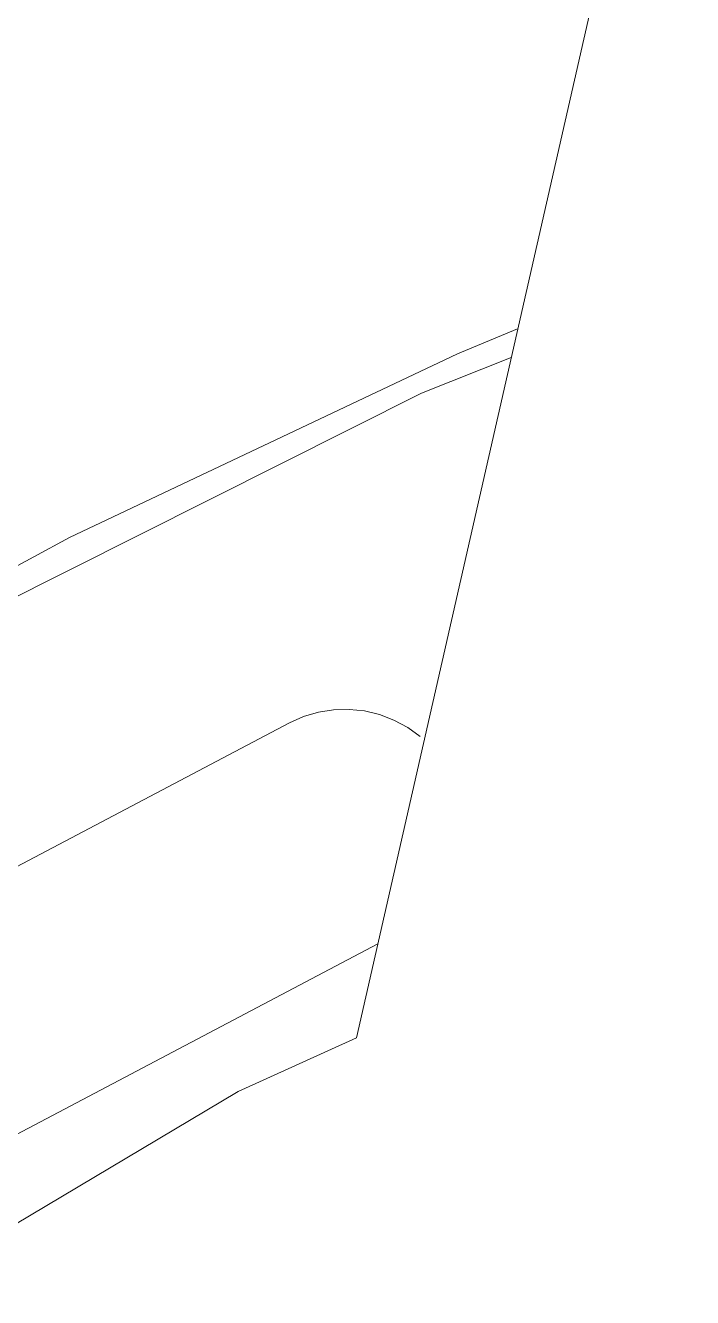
# Model space of a CAD drawing. Header units: inches. Extents: x -827 to 154, y -802 to 207.
# Drawn here: x -510.386 to -509.872, y -203.749 to -202.768 of the extents above; entities that cross this region are included whole.
import ezdxf

# ---------------------------------------------------------------- set-up
doc = ezdxf.new("R2010")
doc.units = ezdxf.units.IN
doc.header["$MEASUREMENT"] = 0
doc.layers.add('Layer0', color=7, linetype='Continuous', lineweight=9)
doc.layers.add('Miter_Saw_Station_skp', color=8, linetype='Continuous', lineweight=9)

# ---------------------------------------------------------------- blocks, each defined once
blk = doc.blocks.new('Miter_Saw_Station_skp_115-402555-Level 1')
at = {"layer": 'Layer0'}
for p, q in [((9.326, 10.8654), (9.9405, 11.2314)), ((9.9405, 11.2314), (9.326, 10.8654)), ((9.2276, 10.8208), (9.326, 10.8654)), ((9.326, 10.8654), (9.2276, 10.8208)), ((8.9483, 9.592), (9.2276, 10.8208)), ((8.9483, 9.592), (9.2276, 10.8208))]:
    blk.add_line(p, q, dxfattribs=at)
blk = doc.blocks.new('Miter_Saw_Station_skp_112-402552-Level 1')
blk.add_blockref('Miter_Saw_Station_skp_115-402555-Level 1', (0, 2.5809))
blk = doc.blocks.new('Miter_Saw_Station_skp_111-402551-Level 1')
at = {"layer": 'Layer0'}
for p, q in [((11.3297, 2.6132), (11.6437, 2.7829)), ((11.3297, 2.6132), (11.6437, 2.7829)), ((11.0072, 2.4603), (11.3297, 2.6132)), ((11.0072, 2.4603), (11.3297, 2.6132)), ((10.9572, 2.4397), (11.0072, 2.4603)), ((10.9572, 2.4397), (11.0072, 2.4603))]:
    blk.add_line(p, q, dxfattribs=at)
blk = doc.blocks.new('Miter_Saw_Station_skp_86-402526-Level 1')
blk.add_blockref('Miter_Saw_Station_skp_111-402551-Level 1', (0, 0))
blk = doc.blocks.new('Miter_Saw_Station_skp_85-402525-Level 1')
at = {"layer": 'Layer0'}
for p, q in [((16.3506, 2.9635), (16.8547, 3.2294)), ((16.8547, 3.2294), (16.3506, 2.9635)), ((16.4242, 2.7798), (16.9465, 3.0553)), ((16.4242, 2.7798), (16.9465, 3.0553)), ((16.3154, 2.7911), (16.3258, 2.7835)), ((16.3154, 2.7911), (16.3258, 2.7835)), ((16.3258, 2.7835), (16.3372, 2.7774)), ((16.3258, 2.7835), (16.3372, 2.7774)), ((16.3144, 2.5055), (16.8456, 2.7723)), ((16.8456, 2.7723), (16.3144, 2.5055)), ((16.3372, 2.7774), (16.3492, 2.7728)), ((16.3372, 2.7774), (16.3492, 2.7728)), ((16.3492, 2.7728), (16.3617, 2.7698)), ((16.3492, 2.7728), (16.3617, 2.7698)), ((16.4001, 2.7709), (16.4124, 2.7745)), ((16.4124, 2.7745), (16.4001, 2.7709)), ((16.4001, 2.7709), (16.4124, 2.7745)), ((16.4001, 2.7709), (16.4124, 2.7745)), ((16.4124, 2.7745), (16.4242, 2.7798)), ((16.4124, 2.7745), (16.4242, 2.7798)), ((16.3617, 2.7698), (16.3745, 2.7685)), ((16.3617, 2.7698), (16.3745, 2.7685)), ((16.3745, 2.7685), (16.3874, 2.7688)), ((16.3745, 2.7685), (16.3874, 2.7688)), ((16.3874, 2.7688), (16.4001, 2.7709)), ((16.4001, 2.7709), (16.3874, 2.7688)), ((16.3874, 2.7688), (16.4001, 2.7709)), ((16.3874, 2.7688), (16.4001, 2.7709)), ((16.2397, 2.4758), (16.3144, 2.5055)), ((16.2397, 2.4758), (16.3144, 2.5055))]:
    blk.add_line(p, q, dxfattribs=at)
blk = doc.blocks.new('Miter_Saw_Station_skp_24-402464-Level 1')
at = {"rotation": 90.00000000000001}
for name, p in [('Miter_Saw_Station_skp_85-402525-Level 1', (25.3046, 0.0713)), ('Miter_Saw_Station_skp_86-402526-Level 1', (25.2921, 5.3485)), ('Miter_Saw_Station_skp_112-402552-Level 1', (35.6646, 7.212))]:
    blk.add_blockref(name, p, dxfattribs=at)
blk = doc.blocks.new('Miter_Saw_Station_skp_1-402441-Level 1')
at = {"xscale": 0.9269999999999998, "yscale": 0.9269999999999998, "zscale": 0.9269999999999998, "rotation": 180}
blk.add_blockref('Miter_Saw_Station_skp_24-402464-Level 1', (27.90359, 71.92039), dxfattribs=at)
blk = doc.blocks.new('Miter_Saw_Station_skp-402418-Level 1')
blk.add_blockref('Miter_Saw_Station_skp_1-402441-Level 1', (0, 0))

msp = doc.modelspace()

# ---------------------------------------------------------------- block references
at = {"layer": 'Miter_Saw_Station_skp', "color": 7, "rotation": 269.9999999999997}
msp.add_blockref('Miter_Saw_Station_skp-402418-Level 1', (-566.811294, -196.282674), dxfattribs=at)

doc.saveas('drawing.dxf')
